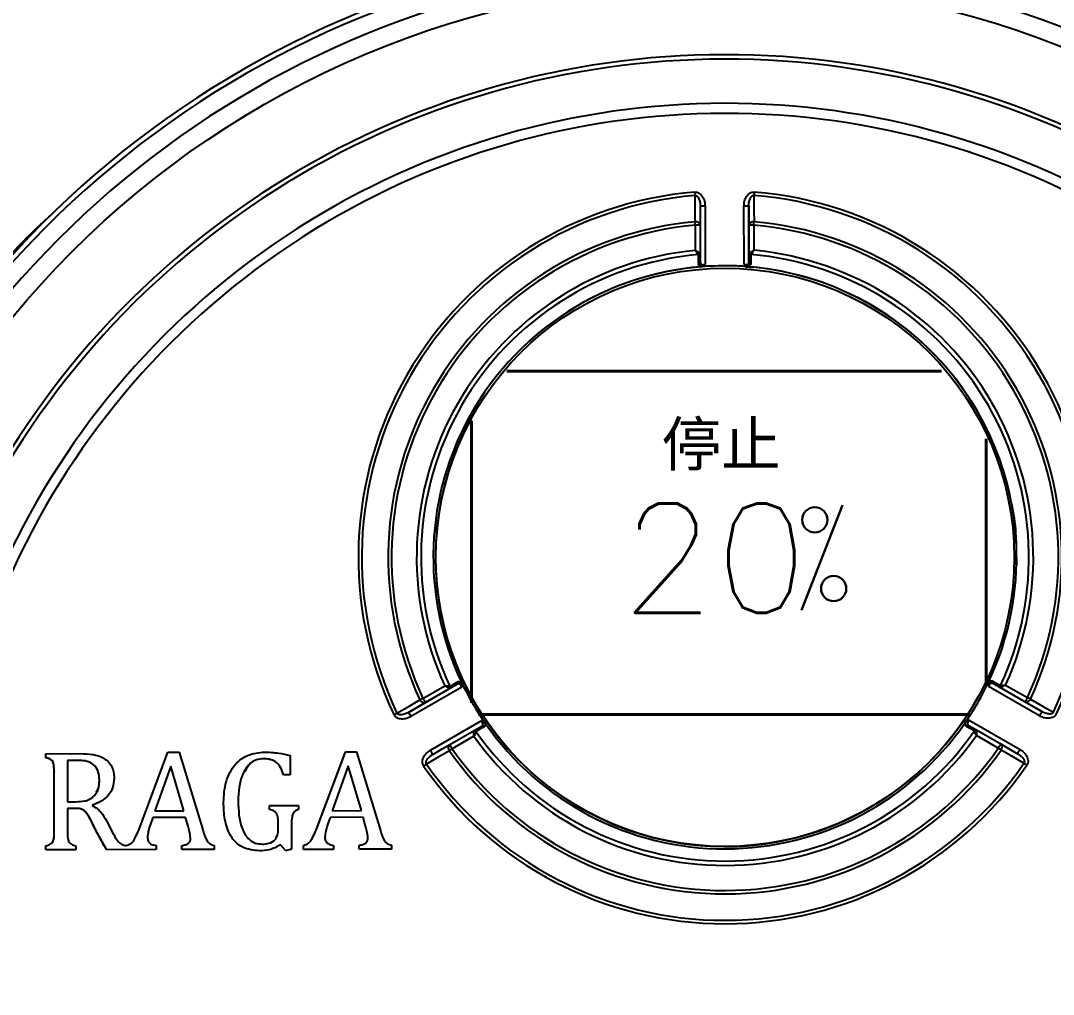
# Model space of a CAD drawing. Header units: millimetres. Extents: x 2320 to 4000, y 933 to 2121.
# Drawn here: x 2753.8 to 2860, y 1873.6 to 1973.8 of the extents above; entities that cross this region are included whole.
import ezdxf

# ---------------------------------------------------------------- set-up
doc = ezdxf.new("R2010")
doc.units = ezdxf.units.MM
for name, color, linetype, lineweight in [('DIM', 4, 'Continuous', 13), ('标注', 3, 'Continuous', 13), ('粗实线', 7, 'Continuous', 40)]:
    doc.layers.add(name, color=color, linetype=linetype, lineweight=lineweight)
doc.styles.add('01', font='txt.shx')

msp = doc.modelspace()

# ---------------------------------------------------------------- linework, layer by layer
at = {"color": 7, "linetype": 'Continuous', "lineweight": 25}
for p, q in [((2824.158, 1954.735), (2824.165, 1948.7)), ((2828.165, 1948.705), (2828.158, 1954.74)), ((2828.658, 1954.743), (2828.666, 1948.908)), ((2823.169, 1950.15), (2823.165, 1952.736)), ((2823.664, 1952.735), (2823.668, 1949.844)), ((2828.668, 1949.85), (2828.664, 1952.742)), ((2829.165, 1952.744), (2829.169, 1950.158)), ((2823.665, 1949.812), (2823.667, 1949.846)), ((2823.668, 1949.844), (2823.666, 1948.902)), ((2828.666, 1948.908), (2828.668, 1949.85)), ((2823.669, 1948.864), (2823.663, 1948.87)), ((2828.333, 1948.47), (2829.101, 1948.382)), ((2798.695, 1930.512), (2799.907, 1933)), ((2800.098, 1932.836), (2800.091, 1932.824)), ((2856.198, 1918.558), (2856.175, 1917.713)), ((2853.741, 1905.604), (2858.798, 1902.693)), ((2793.652, 1902.61), (2798.702, 1905.534)), ((2799.124, 1905.2), (2793.902, 1902.176)), ((2795.143, 1904.057), (2797.381, 1905.353)), ((2797.895, 1905.071), (2795.393, 1903.622)), ((2798.702, 1905.534), (2797.895, 1905.071)), ((2858.548, 1902.258), (2853.317, 1905.269)), ((2857.062, 1903.701), (2854.556, 1905.143)), ((2855.071, 1905.426), (2857.312, 1904.136)), ((2852.299, 1904.284), (2852.306, 1904.296)), ((2795.906, 1898.714), (2801.129, 1901.739)), ((2851.322, 1901.803), (2856.552, 1898.792)), ((2797.898, 1899.295), (2800.4, 1900.744)), ((2800.43, 1900.758), (2800.399, 1900.742)), ((2800.4, 1900.744), (2801.207, 1901.207)), ((2801.237, 1901.228), (2801.236, 1901.22)), ((2851.217, 1901.284), (2851.216, 1901.292)), ((2852.063, 1900.808), (2852.032, 1900.824)), ((2852.062, 1900.81), (2854.567, 1899.368)), ((2800.388, 1900.16), (2798.15, 1898.864)), ((2854.319, 1898.936), (2852.078, 1900.226)), ((2756.351, 1898.36), (2756.35, 1898.359)), ((2756.351, 1897.947), (2756.35, 1898.359)), ((2756.351, 1898.36), (2759.963, 1898.365)), ((2756.352, 1897.949), (2756.351, 1898.36)), ((2765.904, 1890.478), (2768.913, 1898.512)), ((2765.905, 1890.479), (2768.913, 1898.514)), ((2768.913, 1898.514), (2770.058, 1898.515)), ((2768.913, 1898.514), (2768.913, 1898.512)), ((2770.058, 1898.515), (2772.53, 1890.43)), ((2781.483, 1898.189), (2781.485, 1896.197)), ((2784.152, 1890.501), (2787.16, 1898.535)), ((2784.153, 1890.503), (2787.161, 1898.537)), ((2787.161, 1898.537), (2787.16, 1898.535)), ((2787.161, 1898.537), (2788.306, 1898.538)), ((2788.306, 1898.538), (2790.777, 1890.453)), ((2756.352, 1897.949), (2756.351, 1897.947)), ((2758.571, 1897.649), (2758.576, 1893.424)), ((2759.628, 1897.679), (2759.627, 1897.677)), ((2769.198, 1897.095), (2767.573, 1892.475)), ((2770.562, 1892.479), (2769.197, 1897.093)), ((2770.563, 1892.479), (2769.198, 1897.095)), ((2778.72, 1897.84), (2778.719, 1897.839)), ((2787.446, 1897.118), (2785.82, 1892.498)), ((2788.81, 1892.502), (2787.445, 1897.116)), ((2788.811, 1892.502), (2787.446, 1897.118)), ((2757.2, 1896.514), (2757.199, 1896.512)), ((2757.207, 1890.329), (2757.199, 1896.512)), ((2757.208, 1890.331), (2757.2, 1896.514)), ((2775.32, 1896.487), (2775.319, 1896.485)), ((2780.799, 1896.196), (2780.798, 1896.195)), ((2781.484, 1896.196), (2780.798, 1896.195)), ((2781.485, 1896.197), (2780.799, 1896.196)), ((2781.485, 1896.197), (2781.484, 1896.196)), ((2761.866, 1895.641), (2761.865, 1895.639)), ((2763.057, 1894.5), (2763.058, 1894.502)), ((2758.576, 1893.424), (2759.393, 1893.425)), ((2761.169, 1893.061), (2761.169, 1892.997)), ((2779.373, 1893.039), (2782.336, 1893.043)), ((2779.374, 1892.627), (2779.373, 1893.039)), ((2779.373, 1893.039), (2779.373, 1893.037)), ((2779.373, 1892.626), (2779.373, 1893.037)), ((2782.336, 1893.043), (2782.337, 1892.631)), ((2759.367, 1892.738), (2758.576, 1892.737)), ((2759.368, 1892.739), (2758.577, 1892.738)), ((2758.577, 1892.738), (2758.58, 1890.337)), ((2759.368, 1892.739), (2759.367, 1892.738)), ((2767.366, 1891.789), (2767.124, 1891.111)), ((2770.733, 1891.792), (2767.365, 1891.787)), ((2770.734, 1891.793), (2767.366, 1891.789)), ((2767.573, 1892.475), (2770.563, 1892.479)), ((2770.734, 1891.793), (2770.733, 1891.792)), ((2770.987, 1890.892), (2770.733, 1891.792)), ((2770.988, 1890.893), (2770.734, 1891.793)), ((2779.374, 1892.627), (2779.373, 1892.626)), ((2782.337, 1892.631), (2782.336, 1892.63)), ((2785.613, 1891.812), (2785.372, 1891.134)), ((2788.981, 1891.816), (2785.613, 1891.812)), ((2788.98, 1891.815), (2785.613, 1891.811)), ((2785.82, 1892.498), (2788.811, 1892.502)), ((2788.981, 1891.816), (2788.98, 1891.815)), ((2789.234, 1890.915), (2788.98, 1891.815)), ((2789.235, 1890.916), (2788.981, 1891.816)), ((2761.038, 1891.393), (2761.037, 1891.391)), ((2761.649, 1890.194), (2761.037, 1891.391)), ((2761.65, 1890.195), (2761.038, 1891.393)), ((2762.579, 1891.442), (2763.211, 1890.262)), ((2770.988, 1890.893), (2770.987, 1890.892)), ((2780.257, 1890.995), (2780.256, 1890.993)), ((2780.257, 1890.565), (2780.256, 1890.993)), ((2780.258, 1890.566), (2780.257, 1890.995)), ((2781.629, 1891.048), (2781.632, 1888.529)), ((2789.235, 1890.916), (2789.234, 1890.915)), ((2757.208, 1890.331), (2757.207, 1890.329)), ((2761.65, 1890.195), (2761.649, 1890.194)), ((2762.626, 1888.474), (2761.65, 1890.195)), ((2765.548, 1889.699), (2765.904, 1890.478)), ((2765.905, 1890.479), (2765.904, 1890.478)), ((2771.229, 1889.687), (2771.228, 1889.685)), ((2780.258, 1890.566), (2780.257, 1890.565)), ((2783.796, 1889.722), (2784.152, 1890.501)), ((2784.153, 1890.503), (2784.152, 1890.501)), ((2789.477, 1889.71), (2789.476, 1889.708)), ((2756.363, 1888.894), (2756.362, 1888.892)), ((2756.363, 1888.48), (2756.362, 1888.892)), ((2756.364, 1888.482), (2756.363, 1888.894)), ((2759.429, 1888.898), (2759.429, 1888.486)), ((2767.708, 1888.908), (2767.709, 1888.497)), ((2770.341, 1888.911), (2770.34, 1888.91)), ((2770.34, 1888.498), (2770.34, 1888.91)), ((2770.341, 1888.5), (2770.341, 1888.911)), ((2773.674, 1888.916), (2773.675, 1888.504)), ((2781.052, 1888.376), (2780.506, 1888.989)), ((2782.867, 1888.927), (2782.866, 1888.926)), ((2782.866, 1888.514), (2782.866, 1888.926)), ((2782.867, 1888.516), (2782.867, 1888.927)), ((2785.956, 1888.931), (2785.956, 1888.52)), ((2788.588, 1888.935), (2788.587, 1888.933)), ((2788.588, 1888.522), (2788.587, 1888.933)), ((2788.589, 1888.523), (2788.588, 1888.935)), ((2791.922, 1888.939), (2791.922, 1888.527)), ((2759.429, 1888.484), (2756.363, 1888.48)), ((2756.364, 1888.482), (2756.363, 1888.48)), ((2759.429, 1888.486), (2756.364, 1888.482)), ((2759.429, 1888.486), (2759.429, 1888.484)), ((2767.708, 1888.495), (2762.625, 1888.472)), ((2762.626, 1888.474), (2762.625, 1888.472)), ((2767.709, 1888.497), (2762.626, 1888.474)), ((2767.709, 1888.497), (2767.708, 1888.495)), ((2773.674, 1888.503), (2770.34, 1888.498)), ((2770.341, 1888.5), (2770.34, 1888.498)), ((2773.675, 1888.504), (2770.341, 1888.5)), ((2773.675, 1888.504), (2773.674, 1888.503)), ((2781.632, 1888.529), (2781.052, 1888.376)), ((2785.955, 1888.518), (2782.866, 1888.514)), ((2782.867, 1888.516), (2782.866, 1888.514)), ((2785.956, 1888.52), (2782.867, 1888.516)), ((2785.956, 1888.52), (2785.955, 1888.518)), ((2791.921, 1888.526), (2788.588, 1888.522)), ((2788.589, 1888.523), (2788.588, 1888.522)), ((2791.922, 1888.527), (2788.589, 1888.523)), ((2791.922, 1888.527), (2791.921, 1888.526))]:
    msp.add_line(p, q, dxfattribs=at)
at = {"color": 7, "linetype": 'Continuous', "lineweight": 25, "flags": 128}
for points in [[(2823.134, 1953.088), (2823.13, 1954.605), (2823.128, 1955.796)], [(2829.185, 1955.804), (2829.191, 1954.287), (2829.196, 1953.096)], [(2823.658, 1954.736), (2823.662, 1953.616), (2823.664, 1952.735)], [(2828.664, 1952.742), (2828.661, 1953.862), (2828.658, 1954.743)], [(2823.482, 1948.721), (2823.483, 1949.249), (2823.484, 1949.663)], [(2828.853, 1949.67), (2828.851, 1949.143), (2828.85, 1948.728)], [(2797.959, 1905.322), (2798.411, 1905.581), (2798.766, 1905.784)], [(2853.677, 1905.854), (2854.133, 1905.596), (2854.492, 1905.394)], [(2854.556, 1905.143), (2854.1, 1905.401), (2853.741, 1905.604)], [(2792.468, 1902.535), (2793.786, 1903.303), (2794.822, 1903.906)], [(2795.393, 1903.622), (2794.418, 1903.056), (2793.652, 1902.61)], [(2857.312, 1904.136), (2857.263, 1904.051), (2857.217, 1903.97), (2857.173, 1903.895), (2857.136, 1903.829), (2857.104, 1903.775), (2857.081, 1903.735), (2857.067, 1903.71), (2857.062, 1903.701)], [(2858.798, 1902.693), (2857.826, 1903.258), (2857.062, 1903.701)], [(2857.633, 1903.987), (2858.948, 1903.222), (2859.981, 1902.621)], [(2858.798, 1902.693), (2858.793, 1902.685), (2858.779, 1902.66), (2858.756, 1902.619), (2858.724, 1902.565), (2858.686, 1902.499), (2858.643, 1902.424), (2858.596, 1902.343), (2858.548, 1902.258)], [(2801.456, 1901.139), (2801.004, 1900.879), (2800.649, 1900.675)], [(2851.813, 1900.741), (2851.357, 1900.999), (2850.999, 1901.202)], [(2851.247, 1901.271), (2851.703, 1901.013), (2852.062, 1900.81)], [(2796.158, 1898.283), (2797.132, 1898.85), (2797.898, 1899.295)], [(2854.567, 1899.368), (2854.563, 1899.36), (2854.549, 1899.335), (2854.526, 1899.296), (2854.495, 1899.242), (2854.457, 1899.176), (2854.414, 1899.102), (2854.367, 1899.02), (2854.319, 1898.936)], [(2854.567, 1899.368), (2855.54, 1898.803), (2856.304, 1898.36)], [(2797.86, 1898.661), (2796.54, 1897.895), (2795.503, 1897.293)], [(2856.96, 1897.371), (2855.643, 1898.134), (2854.608, 1898.733)], [(2856.304, 1898.36), (2856.308, 1898.368), (2856.322, 1898.392), (2856.345, 1898.432), (2856.376, 1898.486), (2856.414, 1898.551), (2856.457, 1898.626), (2856.504, 1898.707), (2856.552, 1898.792)]]:
    msp.add_lwpolyline(points, dxfattribs=at)
at = {"color": 7, "linetype": 'Continuous', "lineweight": 25}
for centre, radius in [((2825.978, 1883.076), 94.663), ((2826.202, 1918.566), 29.75)]:
    msp.add_circle(centre, radius, dxfattribs=at)
for centre, radius, start, end in [((2825.957, 1883.039), 98.896, 99.98751, 170.15867), ((2825.975, 1883.071), 98.356, 99.97048, 170.17569), ((2825.975, 1883.07), 98.358, 9.97103, 80.17554), ((2825.958, 1883.037), 98.897, 9.98805, 80.15852), ((2825.978, 1883.076), 96.559, 99.97048, 170.17569), ((2825.978, 1883.075), 96.56, 9.97103, 80.17554), ((2826.239, 1883.551), 86.736, 352.83814, 187.30792), ((2826.241, 1883.555), 86.27, 352.83813, 187.30793), ((2826.248, 1883.568), 81.714, 352.48125, 187.66482), ((2826.249, 1883.569), 80.681, 352.48124, 187.66483), ((2826.204, 1918.57), 37.707, 94.72361, 205.42275), ((2826.204, 1918.57), 37.353, 94.72361, 205.42275), ((3011.683, 1971.711), 189.226, 184.71747, 184.82439), ((3083.46, 1935.779), 255.063, 175.41772, 175.49703), ((2826.204, 1918.57), 37.354, 334.7242, 85.4225), ((2826.204, 1918.569), 37.707, 334.72419, 85.42251), ((2823.982, 1994.262), 39.527, 269.53091, 270.25444), ((2828.231, 1994.773), 40.032, 269.89434, 270.6112), ((2826.209, 1918.579), 34.646, 95.09165, 205.05471), ((2826.209, 1918.579), 34.293, 95.09165, 205.05471), ((2823.219, 1952.64), 0.456, 12.041, 100.76089), ((2636.497, 1936.124), 187.406, 5.08544, 5.1934), ((2823.341, 1913.209), 39.527, 89.53091, 90.25444), ((2829.112, 1952.646), 0.457, 79.4491, 167.92022), ((2829.091, 1912.712), 40.032, 89.89434, 90.6112), ((2571.347, 1975.074), 258.783, 355.04975, 355.12792), ((2826.209, 1918.579), 34.293, 335.09222, 85.05448), ((2826.209, 1918.578), 34.646, 335.09221, 85.05449), ((2826.209, 1918.579), 31.717, 95.50035, 204.64601), ((2826.208, 1918.578), 31.264, 95.04994, 205.09641), ((2823.396, 1949.941), 0.229, 285.17071, 349.95254), ((2823.479, 1949.853), 0.189, 271.51248, 357.39618), ((2828.858, 1949.86), 0.19, 182.85594, 268.61862), ((2828.941, 1949.949), 0.229, 190.2422, 254.92736), ((2826.208, 1918.578), 31.264, 335.05052, 85.09619), ((2826.209, 1918.579), 31.717, 335.50092, 84.64578), ((2826.204, 1918.57), 30, 94.80213, 205.34423), ((2826.199, 1918.56), 30, 90.07294, 151.33646), ((2823.477, 1948.91), 0.189, 271.64013, 357.40387), ((2826.204, 1918.569), 30, 85.34382, 94.80225), ((2826.199, 1918.56), 30, 2.81714, 90.07307), ((2826.204, 1918.569), 30, 334.8027, 85.344), ((2828.855, 1948.917), 0.19, 182.84832, 268.49114), ((2826.195, 1918.554), 29.75, 151.33681, 331.33625), ((2798.599, 1905.694), 0.19, 302.76923, 28.40737), ((2826.204, 1918.57), 30, 205.34413, 214.80257), ((2826.204, 1918.569), 30, 325.34392, 334.80244), ((2853.844, 1905.764), 0.19, 151.70659, 237.28482), ((2797.675, 1905.259), 0.228, 310.16449, 15.00499), ((2797.792, 1905.231), 0.19, 302.77663, 28.53512), ((2854.659, 1905.303), 0.19, 151.57906, 237.27735), ((2854.776, 1905.331), 0.229, 165.20394, 229.91985), ((2870.202, 1743.438), 177.291, 115.04734, 115.16173), ((2795.254, 1904.058), 0.457, 199.36099, 287.67511), ((2759.651, 1883.361), 41.085, 29.54886, 30.24745), ((2857.2, 1904.138), 0.458, 252.44888, 340.70958), ((2813.226, 1809.144), 104.724, 64.91032, 65.10374), ((2715.384, 2063.935), 178.863, 295.41544, 295.52883), ((2829.394, 1922.872), 41.085, 209.54886, 210.24745), ((2826.204, 1918.57), 30, 214.80241, 325.34366), ((2800.453, 1900.462), 0.228, 45.08991, 110.0333), ((2800.488, 1900.576), 0.189, 31.59583, 117.48286), ((2826.209, 1918.578), 31.264, 215.05022, 325.09585), ((2801.294, 1901.039), 0.189, 31.72376, 117.49033), ((2851.16, 1901.103), 0.189, 62.64255, 148.47014), ((2851.975, 1900.642), 0.189, 62.65017, 148.59802), ((2852.01, 1900.527), 0.228, 70.12675, 135.04222), ((2798.205, 1898.959), 0.455, 132.2705, 220.85579), ((2763.016, 1878.665), 40.526, 29.8964, 30.602), ((2826.209, 1918.579), 31.717, 215.50062, 324.64544), ((2854.264, 1899.029), 0.455, 319.30276, 48.08341), ((2831.039, 1918.914), 40.526, 209.8964, 210.602), ((2934.582, 1704.645), 237.35, 125.08662, 125.17208), ((2826.209, 1918.579), 34.646, 215.09194, 325.05413), ((2826.209, 1918.579), 34.293, 215.09193, 325.05414), ((2794.07, 1812.68), 105.214, 54.87367, 55.06623), ((2661.768, 2089.675), 234.299, 304.71851, 304.80509), ((2826.204, 1918.57), 37.707, 214.72389, 325.42217), ((2826.204, 1918.57), 37.354, 214.72388, 325.42219), ((2916.901, 1983.749), 105.139, 235.24158, 235.43428)]:
    msp.add_arc(centre, radius, start, end, dxfattribs=at)
for points, knots in [([(2823.098, 1956.148), (2823.181, 1956.146), (2823.347, 1956.143), (2823.649, 1955.998), (2823.93, 1955.687), (2824.122, 1955.226), (2824.146, 1954.899), (2824.158, 1954.735)], [0, 0, 0, 0, 0.1253862, 0.2510607, 0.5003133, 0.7501156, 1, 1, 1, 1]), ([(2823.128, 1955.796), (2823.149, 1955.797), (2823.191, 1955.799), (2823.276, 1955.774), (2823.372, 1955.703), (2823.463, 1955.583), (2823.565, 1955.384), (2823.602, 1955.216), (2823.627, 1955.102)], [0, 0, 0, 0, 0.06582284, 0.13138416, 0.27321533, 0.43641452, 0.61616781, 1, 1, 1, 1]), ([(2828.158, 1954.74), (2828.169, 1954.904), (2828.192, 1955.232), (2828.383, 1955.693), (2828.663, 1956.005), (2828.965, 1956.15), (2829.13, 1956.154), (2829.213, 1956.156)], [0, 0, 0, 0, 0.2502314, 0.5000296, 0.7491734, 0.874662, 1, 1, 1, 1]), ([(2828.658, 1954.743), (2828.664, 1954.865), (2828.674, 1955.103), (2828.751, 1955.39), (2828.85, 1955.591), (2828.942, 1955.711), (2829.037, 1955.781), (2829.122, 1955.807), (2829.164, 1955.805), (2829.185, 1955.804)], [0, 0, 0, 0, 0.28654563, 0.56106869, 0.68919014, 0.8054766, 0.90650496, 0.95317639, 1, 1, 1, 1]), ([(2823.627, 1955.102), (2823.628, 1955.101), (2823.661, 1954.983), (2823.66, 1954.86), (2823.658, 1954.736)], [0, 0, 0, 0, 0.0029162, 1, 1, 1, 1]), ([(2728.208, 1899.92), (2728.892, 1903.22), (2730.259, 1909.82), (2733.575, 1919.392), (2737.782, 1928.589), (2742.906, 1937.324), (2748.953, 1945.419), (2753.675, 1950.938), (2756.561, 1953.504), (2756.93, 1953.832)], [0, 0, 0, 0, 0.16268914, 0.32537829, 0.48806743, 0.65075657, 0.81344572, 0.97613486, 1, 1, 1, 1]), ([(2823.456, 1949.721), (2823.442, 1949.743), (2823.41, 1949.79), (2823.343, 1949.891), (2823.261, 1950.013), (2823.203, 1950.099), (2823.169, 1950.15)], [0, 0, 0, 0, 0.2332838, 0.4987609, 0.703468, 1, 1, 1, 1]), ([(2823.169, 1950.15), (2823.222, 1950.121), (2823.314, 1950.072), (2823.442, 1950), (2823.549, 1949.942), (2823.598, 1949.914), (2823.622, 1949.901)], [0, 0, 0, 0, 0.2946467, 0.5012456, 0.7664226, 1, 1, 1, 1]), ([(2823.484, 1949.663), (2823.483, 1949.675), (2823.48, 1949.695), (2823.464, 1949.713), (2823.456, 1949.721)], [0, 0, 0, 0, 0.5593038, 1, 1, 1, 1]), ([(2823.622, 1949.901), (2823.634, 1949.893), (2823.662, 1949.875), (2823.666, 1949.855), (2823.668, 1949.844)], [0, 0, 0, 0, 0.4553313, 1, 1, 1, 1]), ([(2828.668, 1949.85), (2828.671, 1949.861), (2828.675, 1949.882), (2828.703, 1949.9), (2828.715, 1949.908)], [0, 0, 0, 0, 0.5446687, 1, 1, 1, 1]), ([(2828.715, 1949.908), (2828.739, 1949.921), (2828.788, 1949.949), (2828.895, 1950.007), (2829.024, 1950.079), (2829.115, 1950.129), (2829.169, 1950.158)], [0, 0, 0, 0, 0.2335598, 0.4987543, 0.7053199, 1, 1, 1, 1]), ([(2828.881, 1949.728), (2828.872, 1949.717), (2828.856, 1949.699), (2828.854, 1949.679), (2828.853, 1949.67)], [0, 0, 0, 0, 0.5591883, 1, 1, 1, 1]), ([(2829.169, 1950.158), (2829.134, 1950.107), (2829.077, 1950.02), (2828.994, 1949.898), (2828.927, 1949.797), (2828.896, 1949.75), (2828.881, 1949.728)], [0, 0, 0, 0, 0.2964987, 0.501239, 0.7666988, 1, 1, 1, 1]), ([(2823.762, 1948.481), (2823.719, 1948.494), (2823.634, 1948.522), (2823.548, 1948.581), (2823.492, 1948.647), (2823.486, 1948.696), (2823.482, 1948.721)], [0, 0, 0, 0, 0.2466328, 0.5004014, 0.7469414, 1, 1, 1, 1]), ([(2823.666, 1948.902), (2823.674, 1948.856), (2823.687, 1948.786), (2823.766, 1948.71), (2823.824, 1948.681), (2823.851, 1948.668)], [0, 0, 0, 0, 0.4990701, 0.7628027, 1, 1, 1, 1]), ([(2823.692, 1948.464), (2823.733, 1948.471), (2823.821, 1948.486), (2823.983, 1948.567), (2824.093, 1948.648), (2824.165, 1948.7)], [0, 0, 0, 0, 0.2307502, 0.499775, 1, 1, 1, 1]), ([(2823.692, 1948.464), (2823.707, 1948.466), (2823.727, 1948.468), (2823.75, 1948.475), (2823.758, 1948.479), (2823.762, 1948.481)], [0, 0, 0, 0, 0.5590981, 0.7786873, 1, 1, 1, 1]), ([(2823.851, 1948.668), (2823.851, 1948.662), (2823.849, 1948.643), (2823.842, 1948.604), (2823.825, 1948.555), (2823.797, 1948.508), (2823.773, 1948.49), (2823.762, 1948.481)], [0, 0, 0, 0, 0.079312, 0.22974634, 0.50531734, 0.74880937, 1, 1, 1, 1]), ([(2828.165, 1948.705), (2828.201, 1948.679), (2828.273, 1948.626), (2828.389, 1948.552), (2828.51, 1948.492), (2828.598, 1948.477), (2828.639, 1948.47)], [0, 0, 0, 0, 0.2502989, 0.5003561, 0.7702956, 1, 1, 1, 1]), ([(2828.48, 1948.674), (2828.507, 1948.687), (2828.565, 1948.716), (2828.644, 1948.793), (2828.657, 1948.862), (2828.666, 1948.908)], [0, 0, 0, 0, 0.2371779, 0.5009298, 1, 1, 1, 1]), ([(2828.48, 1948.674), (2828.483, 1948.651), (2828.488, 1948.611), (2828.508, 1948.558), (2828.535, 1948.514), (2828.558, 1948.496), (2828.57, 1948.487)], [0, 0, 0, 0, 0.2846567, 0.5003173, 0.7484157, 1, 1, 1, 1]), ([(2828.85, 1948.728), (2828.847, 1948.703), (2828.84, 1948.654), (2828.783, 1948.587), (2828.698, 1948.528), (2828.612, 1948.501), (2828.57, 1948.487)], [0, 0, 0, 0, 0.25300459, 0.49959593, 0.75331724, 1, 1, 1, 1]), ([(2828.57, 1948.487), (2828.574, 1948.485), (2828.581, 1948.481), (2828.604, 1948.474), (2828.625, 1948.472), (2828.639, 1948.47)], [0, 0, 0, 0, 0.2172611, 0.4477367, 1, 1, 1, 1]), ([(2855.668, 1924.081), (2855.695, 1923.965), (2855.955, 1922.849), (2856.1, 1921.487), (2856.139, 1920.247), (2856.145, 1920.032)], [0, 0, 0, 0, 0.0878179, 0.8420885, 1, 1, 1, 1]), ([(2798.995, 1905.489), (2798.97, 1905.506), (2798.916, 1905.542), (2798.811, 1905.572), (2798.745, 1905.549), (2798.702, 1905.534)], [0, 0, 0, 0, 0.2371779, 0.5009298, 1, 1, 1, 1]), ([(2798.766, 1905.784), (2798.789, 1905.793), (2798.834, 1905.812), (2798.919, 1905.795), (2799.012, 1905.75), (2799.079, 1905.69), (2799.112, 1905.66)], [0, 0, 0, 0, 0.2530046, 0.4995959, 0.7533172, 1, 1, 1, 1]), ([(2799.112, 1905.66), (2799.11, 1905.645), (2799.106, 1905.616), (2799.08, 1905.568), (2799.046, 1905.528), (2799.015, 1905.503), (2799, 1905.492), (2798.995, 1905.489)], [0, 0, 0, 0, 0.2513234, 0.4940353, 0.7756165, 0.9195533, 1, 1, 1, 1]), ([(2799.112, 1905.66), (2799.112, 1905.664), (2799.111, 1905.673), (2799.105, 1905.696), (2799.097, 1905.715), (2799.091, 1905.728)], [0, 0, 0, 0, 0.2172611, 0.4477367, 1, 1, 1, 1]), ([(2799.124, 1905.2), (2799.129, 1905.245), (2799.139, 1905.333), (2799.145, 1905.47), (2799.137, 1905.605), (2799.106, 1905.689), (2799.091, 1905.728)], [0, 0, 0, 0, 0.2502989, 0.5003561, 0.7702956, 1, 1, 1, 1]), ([(2853.349, 1905.797), (2853.335, 1905.758), (2853.304, 1905.674), (2853.293, 1905.494), (2853.308, 1905.358), (2853.317, 1905.269)], [0, 0, 0, 0, 0.2307502, 0.499775, 1, 1, 1, 1]), ([(2853.329, 1905.729), (2853.362, 1905.759), (2853.429, 1905.819), (2853.522, 1905.865), (2853.608, 1905.881), (2853.654, 1905.863), (2853.677, 1905.854)], [0, 0, 0, 0, 0.2466328, 0.5004014, 0.7469414, 1, 1, 1, 1]), ([(2853.349, 1905.797), (2853.343, 1905.784), (2853.335, 1905.765), (2853.33, 1905.742), (2853.329, 1905.733), (2853.329, 1905.729)], [0, 0, 0, 0, 0.5590981, 0.7786873, 1, 1, 1, 1]), ([(2853.446, 1905.558), (2853.441, 1905.562), (2853.426, 1905.572), (2853.395, 1905.598), (2853.362, 1905.637), (2853.335, 1905.685), (2853.331, 1905.714), (2853.329, 1905.729)], [0, 0, 0, 0, 0.079312, 0.22974634, 0.50531734, 0.74880937, 1, 1, 1, 1]), ([(2853.741, 1905.604), (2853.698, 1905.619), (2853.631, 1905.642), (2853.526, 1905.611), (2853.472, 1905.575), (2853.446, 1905.558)], [0, 0, 0, 0, 0.4990701, 0.7628027, 1, 1, 1, 1]), ([(2797.822, 1905.084), (2797.8, 1905.098), (2797.751, 1905.127), (2797.648, 1905.191), (2797.522, 1905.266), (2797.433, 1905.321), (2797.381, 1905.353)], [0, 0, 0, 0, 0.2335598, 0.4987543, 0.7053199, 1, 1, 1, 1]), ([(2797.381, 1905.353), (2797.442, 1905.349), (2797.546, 1905.342), (2797.692, 1905.331), (2797.813, 1905.324), (2797.869, 1905.32), (2797.896, 1905.318)], [0, 0, 0, 0, 0.29649866, 0.50123901, 0.76669877, 1, 1, 1, 1]), ([(2797.895, 1905.071), (2797.884, 1905.068), (2797.865, 1905.062), (2797.836, 1905.077), (2797.822, 1905.084)], [0, 0, 0, 0, 0.5446687, 1, 1, 1, 1]), ([(2797.896, 1905.318), (2797.909, 1905.315), (2797.932, 1905.31), (2797.951, 1905.318), (2797.959, 1905.322)], [0, 0, 0, 0, 0.55918828, 1, 1, 1, 1]), ([(2854.492, 1905.394), (2854.502, 1905.389), (2854.521, 1905.382), (2854.545, 1905.387), (2854.555, 1905.39)], [0, 0, 0, 0, 0.5593038, 1, 1, 1, 1]), ([(2854.555, 1905.39), (2854.582, 1905.392), (2854.638, 1905.396), (2854.759, 1905.404), (2854.906, 1905.415), (2855.009, 1905.422), (2855.071, 1905.426)], [0, 0, 0, 0, 0.23328382, 0.49876095, 0.70346803, 1, 1, 1, 1]), ([(2854.629, 1905.156), (2854.616, 1905.149), (2854.587, 1905.134), (2854.567, 1905.14), (2854.556, 1905.143)], [0, 0, 0, 0, 0.4553313, 1, 1, 1, 1]), ([(2855.071, 1905.426), (2855.019, 1905.394), (2854.93, 1905.339), (2854.804, 1905.264), (2854.701, 1905.2), (2854.652, 1905.17), (2854.629, 1905.156)], [0, 0, 0, 0, 0.2946467, 0.5012456, 0.7664226, 1, 1, 1, 1]), ([(2793.902, 1902.176), (2793.754, 1902.104), (2793.459, 1901.96), (2792.965, 1901.895), (2792.554, 1901.981), (2792.277, 1902.17), (2792.191, 1902.312), (2792.148, 1902.382)], [0, 0, 0, 0, 0.2502314, 0.5000296, 0.7491734, 0.874662, 1, 1, 1, 1]), ([(2793.652, 1902.61), (2793.544, 1902.554), (2793.332, 1902.443), (2793.044, 1902.366), (2792.821, 1902.351), (2792.671, 1902.37), (2792.562, 1902.418), (2792.497, 1902.478), (2792.478, 1902.516), (2792.468, 1902.535)], [0, 0, 0, 0, 0.2865456, 0.5610687, 0.6891901, 0.8054766, 0.906505, 0.9531764, 1, 1, 1, 1]), ([(2860.301, 1902.469), (2860.258, 1902.398), (2860.172, 1902.257), (2859.896, 1902.067), (2859.485, 1901.979), (2858.99, 1902.043), (2858.695, 1902.187), (2858.548, 1902.258)], [0, 0, 0, 0, 0.1253862, 0.2510607, 0.5003133, 0.7501156, 1, 1, 1, 1]), ([(2859.981, 1902.621), (2859.972, 1902.602), (2859.952, 1902.564), (2859.888, 1902.504), (2859.779, 1902.456), (2859.629, 1902.437), (2859.406, 1902.45), (2859.119, 1902.527), (2858.906, 1902.637), (2858.798, 1902.693)], [0, 0, 0, 0, 0.0469095, 0.0936327, 0.1947106, 0.3110168, 0.4391204, 0.7135016, 1, 1, 1, 1]), ([(2801.57, 1901.447), (2801.544, 1901.479), (2801.486, 1901.548), (2801.336, 1901.647), (2801.21, 1901.703), (2801.129, 1901.739)], [0, 0, 0, 0, 0.2307502, 0.499775, 1, 1, 1, 1]), ([(2801.207, 1901.207), (2801.242, 1901.237), (2801.295, 1901.282), (2801.321, 1901.388), (2801.317, 1901.453), (2801.315, 1901.483)], [0, 0, 0, 0, 0.4990701, 0.7628027, 1, 1, 1, 1]), ([(2801.521, 1901.499), (2801.507, 1901.504), (2801.48, 1901.516), (2801.429, 1901.517), (2801.373, 1901.508), (2801.336, 1901.492), (2801.315, 1901.483)], [0, 0, 0, 0, 0.2515598, 0.4996828, 0.715314, 1, 1, 1, 1]), ([(2801.521, 1901.499), (2801.531, 1901.456), (2801.55, 1901.368), (2801.542, 1901.265), (2801.514, 1901.183), (2801.475, 1901.154), (2801.456, 1901.139)], [0, 0, 0, 0, 0.2466328, 0.5004014, 0.7469414, 1, 1, 1, 1]), ([(2801.57, 1901.447), (2801.562, 1901.459), (2801.55, 1901.475), (2801.532, 1901.492), (2801.525, 1901.496), (2801.521, 1901.499)], [0, 0, 0, 0, 0.5590981, 0.7786873, 1, 1, 1, 1]), ([(2851.322, 1901.803), (2851.281, 1901.785), (2851.199, 1901.748), (2851.077, 1901.685), (2850.965, 1901.61), (2850.908, 1901.542), (2850.881, 1901.51)], [0, 0, 0, 0, 0.2502989, 0.5003561, 0.7702956, 1, 1, 1, 1]), ([(2850.93, 1901.562), (2850.927, 1901.559), (2850.919, 1901.555), (2850.902, 1901.538), (2850.89, 1901.522), (2850.881, 1901.51)], [0, 0, 0, 0, 0.2172611, 0.4477367, 1, 1, 1, 1]), ([(2850.999, 1901.202), (2850.979, 1901.217), (2850.94, 1901.246), (2850.91, 1901.328), (2850.902, 1901.431), (2850.921, 1901.519), (2850.93, 1901.562)], [0, 0, 0, 0, 0.2530046, 0.4995959, 0.7533172, 1, 1, 1, 1]), ([(2851.137, 1901.547), (2851.116, 1901.556), (2851.079, 1901.571), (2851.023, 1901.58), (2850.972, 1901.579), (2850.944, 1901.567), (2850.93, 1901.562)], [0, 0, 0, 0, 0.2846567, 0.5003173, 0.7484157, 1, 1, 1, 1]), ([(2851.137, 1901.547), (2851.135, 1901.516), (2851.131, 1901.452), (2851.158, 1901.346), (2851.212, 1901.301), (2851.247, 1901.271)], [0, 0, 0, 0, 0.2371779, 0.5009298, 1, 1, 1, 1]), ([(2800.375, 1900.676), (2800.376, 1900.691), (2800.377, 1900.723), (2800.392, 1900.737), (2800.4, 1900.744)], [0, 0, 0, 0, 0.4553313, 1, 1, 1, 1]), ([(2800.388, 1900.16), (2800.386, 1900.221), (2800.383, 1900.325), (2800.38, 1900.472), (2800.377, 1900.593), (2800.376, 1900.649), (2800.375, 1900.676)], [0, 0, 0, 0, 0.2946467, 0.5012456, 0.7664226, 1, 1, 1, 1]), ([(2800.614, 1900.623), (2800.603, 1900.6), (2800.578, 1900.549), (2800.524, 1900.441), (2800.46, 1900.309), (2800.415, 1900.215), (2800.388, 1900.16)], [0, 0, 0, 0, 0.23328382, 0.49876095, 0.70346803, 1, 1, 1, 1]), ([(2800.649, 1900.675), (2800.64, 1900.669), (2800.624, 1900.656), (2800.617, 1900.633), (2800.614, 1900.623)], [0, 0, 0, 0, 0.5593038, 1, 1, 1, 1]), ([(2851.849, 1900.688), (2851.845, 1900.701), (2851.837, 1900.724), (2851.82, 1900.736), (2851.813, 1900.741)], [0, 0, 0, 0, 0.5591883, 1, 1, 1, 1]), ([(2852.078, 1900.226), (2852.05, 1900.281), (2852.004, 1900.374), (2851.94, 1900.506), (2851.886, 1900.614), (2851.861, 1900.665), (2851.849, 1900.688)], [0, 0, 0, 0, 0.2964987, 0.501239, 0.7666988, 1, 1, 1, 1]), ([(2852.062, 1900.81), (2852.07, 1900.803), (2852.085, 1900.789), (2852.087, 1900.757), (2852.088, 1900.742)], [0, 0, 0, 0, 0.5446687, 1, 1, 1, 1]), ([(2852.088, 1900.742), (2852.088, 1900.715), (2852.087, 1900.659), (2852.084, 1900.538), (2852.082, 1900.391), (2852.079, 1900.287), (2852.078, 1900.226)], [0, 0, 0, 0, 0.2335598, 0.4987543, 0.7053199, 1, 1, 1, 1]), ([(2759.963, 1898.365), (2760.368, 1898.354), (2761.172, 1898.332), (2762.161, 1898.031), (2762.812, 1897.544), (2763.154, 1897.051), (2763.339, 1896.467), (2763.362, 1896.061), (2763.375, 1895.84)], [0, 0, 0, 0, 0.2506607, 0.49794369, 0.62505009, 0.74850346, 0.86304556, 1, 1, 1, 1]), ([(2774.629, 1893.376), (2774.672, 1894.074), (2774.759, 1895.468), (2775.656, 1897.26), (2777.155, 1898.37), (2778.256, 1898.474), (2778.807, 1898.526)], [0, 0, 0, 0, 0.2808621, 0.5603944, 0.779988, 1, 1, 1, 1]), ([(2778.807, 1898.526), (2779.312, 1898.509), (2780.215, 1898.479), (2781.095, 1898.278), (2781.483, 1898.189)], [0, 0, 0, 0, 0.5599154, 1, 1, 1, 1]), ([(2795.212, 1897.091), (2795.172, 1897.163), (2795.093, 1897.309), (2795.067, 1897.643), (2795.196, 1898.042), (2795.499, 1898.439), (2795.77, 1898.622), (2795.906, 1898.714)], [0, 0, 0, 0, 0.1253862, 0.2510607, 0.5003133, 0.7501156, 1, 1, 1, 1]), ([(2795.856, 1898.073), (2795.856, 1898.074), (2795.942, 1898.162), (2796.05, 1898.223), (2796.158, 1898.283)], [0, 0, 0, 0, 0.0031279, 1, 1, 1, 1]), ([(2856.304, 1898.36), (2856.411, 1898.3), (2856.52, 1898.239), (2856.606, 1898.151), (2856.606, 1898.15)], [0, 0, 0, 0, 0.993971, 1, 1, 1, 1]), ([(2856.552, 1898.792), (2856.688, 1898.7), (2856.961, 1898.517), (2857.264, 1898.121), (2857.395, 1897.722), (2857.369, 1897.388), (2857.29, 1897.242), (2857.25, 1897.17)], [0, 0, 0, 0, 0.2502314, 0.5000296, 0.7491734, 0.874662, 1, 1, 1, 1]), ([(2856.606, 1898.15), (2856.693, 1898.071), (2856.82, 1897.955), (2856.942, 1897.768), (2857, 1897.629), (2857.013, 1897.511), (2856.994, 1897.424), (2856.971, 1897.389), (2856.96, 1897.371)], [0, 0, 0, 0, 0.3832777, 0.5632953, 0.7266841, 0.8686344, 0.9342103, 1, 1, 1, 1]), ([(2757.199, 1896.512), (2757.197, 1896.686), (2757.191, 1897.034), (2757.137, 1897.553), (2756.752, 1897.846), (2756.485, 1897.913), (2756.351, 1897.947)], [0, 0, 0, 0, 0.2815521, 0.5612636, 0.7788601, 1, 1, 1, 1]), ([(2757.2, 1896.514), (2757.198, 1896.67), (2757.194, 1896.983), (2757.159, 1897.381), (2757.003, 1897.664), (2756.738, 1897.849), (2756.507, 1897.909), (2756.352, 1897.949)], [0, 0, 0, 0, 0.2497875, 0.4986891, 0.623422, 0.7479725, 1, 1, 1, 1]), ([(2759.627, 1897.677), (2759.429, 1897.677), (2759.077, 1897.676), (2758.725, 1897.656), (2758.57, 1897.648)], [0, 0, 0, 0, 0.5600157, 1, 1, 1, 1]), ([(2759.628, 1897.679), (2759.451, 1897.678), (2759.099, 1897.677), (2758.747, 1897.659), (2758.571, 1897.649)], [0, 0, 0, 0, 0.5000661, 1, 1, 1, 1]), ([(2761.865, 1895.639), (2761.845, 1895.967), (2761.805, 1896.62), (2761.196, 1897.373), (2760.392, 1897.652), (2759.882, 1897.669), (2759.627, 1897.677)], [0, 0, 0, 0, 0.280549, 0.55818377, 0.77860528, 1, 1, 1, 1]), ([(2761.866, 1895.641), (2761.848, 1895.931), (2761.82, 1896.372), (2761.572, 1896.904), (2761.283, 1897.23), (2760.915, 1897.463), (2760.362, 1897.654), (2759.919, 1897.669), (2759.628, 1897.679)], [0, 0, 0, 0, 0.2489128, 0.3771277, 0.4994141, 0.6203197, 0.749749, 1, 1, 1, 1]), ([(2778.72, 1897.84), (2778.484, 1897.819), (2778.013, 1897.776), (2777.185, 1897.285), (2776.533, 1896.262), (2776.184, 1894.889), (2776.153, 1893.949), (2776.138, 1893.479)], [0, 0, 0, 0, 0.1250099, 0.2499863, 0.4986889, 0.7491401, 1, 1, 1, 1]), ([(2778.719, 1897.839), (2778.485, 1897.817), (2778.016, 1897.772), (2777.276, 1897.357), (2776.989, 1896.843), (2776.818, 1896.537)], [0, 0, 0, 0, 0.2883065, 0.5765354, 1, 1, 1, 1]), ([(2780.798, 1896.195), (2780.709, 1896.451), (2780.53, 1896.961), (2780.029, 1897.568), (2779.358, 1897.816), (2778.932, 1897.831), (2778.719, 1897.839)], [0, 0, 0, 0, 0.2807684, 0.5596325, 0.7793612, 1, 1, 1, 1]), ([(2780.799, 1896.196), (2780.71, 1896.453), (2780.531, 1896.963), (2780.03, 1897.569), (2779.359, 1897.817), (2778.933, 1897.833), (2778.72, 1897.84)], [0, 0, 0, 0, 0.2807684, 0.5596325, 0.7793612, 1, 1, 1, 1]), ([(2795.503, 1897.293), (2795.492, 1897.31), (2795.469, 1897.346), (2795.449, 1897.432), (2795.462, 1897.551), (2795.52, 1897.69), (2795.642, 1897.878), (2795.77, 1897.994), (2795.856, 1898.073)], [0, 0, 0, 0, 0.0658285, 0.1313954, 0.2732387, 0.4364519, 0.6162206, 1, 1, 1, 1]), ([(2759.393, 1893.425), (2759.715, 1893.43), (2760.199, 1893.436), (2760.814, 1893.631), (2761.216, 1893.891), (2761.535, 1894.251), (2761.818, 1894.833), (2761.847, 1895.32), (2761.866, 1895.641)], [0, 0, 0, 0, 0.2508102, 0.3774947, 0.5007393, 0.621995, 0.7507204, 1, 1, 1, 1]), ([(2763.375, 1895.84), (2763.345, 1895.509), (2763.288, 1894.873), (2762.813, 1894.05), (2762.077, 1893.444), (2761.49, 1893.196), (2761.169, 1893.061)], [0, 0, 0, 0, 0.25974729, 0.49885509, 0.72623824, 1, 1, 1, 1]), ([(2761.549, 1894.406), (2761.629, 1894.536), (2761.858, 1894.908), (2761.863, 1895.351), (2761.865, 1895.639)], [0, 0, 0, 0, 0.349511, 1, 1, 1, 1]), ([(2761.169, 1892.997), (2761.33, 1892.911), (2761.644, 1892.744), (2762.154, 1892.231), (2762.408, 1891.76), (2762.579, 1891.442)], [0, 0, 0, 0, 0.254228, 0.4964433, 1, 1, 1, 1]), ([(2778.333, 1888.373), (2777.736, 1888.429), (2776.839, 1888.513), (2775.863, 1889.219), (2775.146, 1890.166), (2774.695, 1891.609), (2774.651, 1892.786), (2774.629, 1893.376)], [0, 0, 0, 0, 0.2489102, 0.3740533, 0.4992899, 0.7492242, 1, 1, 1, 1]), ([(2776.138, 1893.479), (2776.152, 1893.008), (2776.181, 1892.067), (2776.463, 1890.685), (2777.054, 1889.617), (2777.882, 1889.116), (2778.354, 1889.078), (2778.59, 1889.059)], [0, 0, 0, 0, 0.2509733, 0.5016441, 0.7501459, 0.874991, 1, 1, 1, 1]), ([(2761.037, 1891.391), (2760.851, 1891.799), (2760.594, 1892.366), (2759.882, 1892.745), (2759.539, 1892.74), (2759.367, 1892.738)], [0, 0, 0, 0, 0.5606335, 0.7792254, 1, 1, 1, 1]), ([(2761.038, 1891.393), (2760.862, 1891.742), (2760.641, 1892.18), (2760.216, 1892.582), (2759.855, 1892.74), (2759.564, 1892.739), (2759.368, 1892.739)], [0, 0, 0, 0, 0.5004629, 0.6280323, 0.7495371, 1, 1, 1, 1]), ([(2780.256, 1890.993), (2780.253, 1891.186), (2780.246, 1891.57), (2780.184, 1892.125), (2779.817, 1892.506), (2779.522, 1892.586), (2779.373, 1892.626)], [0, 0, 0, 0, 0.2814958, 0.5616084, 0.7793283, 1, 1, 1, 1]), ([(2780.257, 1890.995), (2780.254, 1891.188), (2780.246, 1891.572), (2780.185, 1892.126), (2779.818, 1892.508), (2779.522, 1892.587), (2779.374, 1892.627)], [0, 0, 0, 0, 0.2814958, 0.5616084, 0.7793283, 1, 1, 1, 1]), ([(2782.337, 1892.631), (2782.225, 1892.59), (2782.002, 1892.508), (2781.753, 1892.232), (2781.624, 1891.725), (2781.627, 1891.328), (2781.629, 1891.048)], [0, 0, 0, 0, 0.1867494, 0.3723338, 0.5591229, 1, 1, 1, 1]), ([(2767.124, 1891.111), (2767.035, 1890.864), (2766.875, 1890.424), (2766.83, 1889.958), (2766.811, 1889.754)], [0, 0, 0, 0, 0.5603886, 1, 1, 1, 1]), ([(2771.229, 1889.687), (2771.206, 1889.916), (2771.163, 1890.326), (2771.041, 1890.72), (2770.988, 1890.893)], [0, 0, 0, 0, 0.559614, 1, 1, 1, 1]), ([(2785.372, 1891.134), (2785.282, 1890.888), (2785.122, 1890.447), (2785.078, 1889.982), (2785.059, 1889.777)], [0, 0, 0, 0, 0.5603886, 1, 1, 1, 1]), ([(2789.477, 1889.71), (2789.453, 1889.939), (2789.411, 1890.35), (2789.289, 1890.743), (2789.235, 1890.916)], [0, 0, 0, 0, 0.55961402, 1, 1, 1, 1]), ([(2756.363, 1888.894), (2756.517, 1888.934), (2756.748, 1888.993), (2757.016, 1889.176), (2757.245, 1889.603), (2757.224, 1890.007), (2757.208, 1890.331)], [0, 0, 0, 0, 0.25077927, 0.37643473, 0.50023154, 1, 1, 1, 1]), ([(2757.061, 1889.311), (2757.094, 1889.373), (2757.259, 1889.681), (2757.23, 1890.041), (2757.207, 1890.329)], [0, 0, 0, 0, 0.1997779, 1, 1, 1, 1]), ([(2758.58, 1890.337), (2758.572, 1890.014), (2758.564, 1889.648), (2758.718, 1889.281), (2758.812, 1889.153), (2759.045, 1888.996), (2759.275, 1888.937), (2759.429, 1888.898)], [0, 0, 0, 0, 0.50044501, 0.56652681, 0.62576581, 0.75032225, 1, 1, 1, 1]), ([(2762.625, 1888.472), (2762.501, 1888.659), (2762.296, 1888.967), (2762.05, 1889.42), (2761.848, 1889.806), (2761.715, 1890.064), (2761.649, 1890.194)], [0, 0, 0, 0, 0.3399482, 0.5599932, 0.7799913, 1, 1, 1, 1]), ([(2763.211, 1890.262), (2763.372, 1889.96), (2763.614, 1889.508), (2764.118, 1889.011), (2764.458, 1888.939), (2764.629, 1888.902)], [0, 0, 0, 0, 0.5008588, 0.7500558, 1, 1, 1, 1]), ([(2764.629, 1888.902), (2764.817, 1888.973), (2765.194, 1889.114), (2765.598, 1889.726), (2765.789, 1890.193), (2765.905, 1890.479)], [0, 0, 0, 0, 0.2779893, 0.5583685, 1, 1, 1, 1]), ([(2766.811, 1889.754), (2766.819, 1889.622), (2766.834, 1889.361), (2767.17, 1888.996), (2767.504, 1888.942), (2767.708, 1888.908)], [0, 0, 0, 0, 0.28088141, 0.55885689, 1, 1, 1, 1]), ([(2770.341, 1888.911), (2770.461, 1888.937), (2770.7, 1888.987), (2771.031, 1889.114), (2771.217, 1889.394), (2771.225, 1889.589), (2771.229, 1889.687)], [0, 0, 0, 0, 0.2811955, 0.5607077, 0.7796524, 1, 1, 1, 1]), ([(2772.53, 1890.43), (2772.631, 1890.063), (2772.772, 1889.553), (2773.242, 1889.038), (2773.53, 1888.956), (2773.674, 1888.916)], [0, 0, 0, 0, 0.5606419, 0.7798878, 1, 1, 1, 1]), ([(2778.59, 1889.059), (2778.831, 1889.07), (2779.311, 1889.091), (2779.939, 1889.422), (2780.228, 1889.998), (2780.248, 1890.376), (2780.258, 1890.566)], [0, 0, 0, 0, 0.2811486, 0.5595012, 0.7791204, 1, 1, 1, 1]), ([(2780.048, 1889.738), (2780.1, 1889.824), (2780.253, 1890.073), (2780.255, 1890.37), (2780.257, 1890.565)], [0, 0, 0, 0, 0.34506169, 1, 1, 1, 1]), ([(2782.867, 1888.927), (2783.056, 1888.995), (2783.437, 1889.132), (2783.845, 1889.746), (2784.036, 1890.215), (2784.153, 1890.503)], [0, 0, 0, 0, 0.277759, 0.5582123, 1, 1, 1, 1]), ([(2785.059, 1889.777), (2785.066, 1889.645), (2785.082, 1889.384), (2785.418, 1889.019), (2785.751, 1888.965), (2785.956, 1888.931)], [0, 0, 0, 0, 0.2808814, 0.5588569, 1, 1, 1, 1]), ([(2788.588, 1888.935), (2788.708, 1888.96), (2788.948, 1889.01), (2789.279, 1889.137), (2789.465, 1889.417), (2789.473, 1889.612), (2789.477, 1889.71)], [0, 0, 0, 0, 0.2811955, 0.5607077, 0.7796524, 1, 1, 1, 1]), ([(2790.777, 1890.453), (2790.879, 1890.086), (2791.02, 1889.576), (2791.489, 1889.061), (2791.777, 1888.98), (2791.922, 1888.939)], [0, 0, 0, 0, 0.5606419, 0.7798878, 1, 1, 1, 1]), ([(2780.506, 1888.989), (2780.125, 1888.782), (2779.444, 1888.412), (2778.673, 1888.385), (2778.333, 1888.373)], [0, 0, 0, 0, 0.559112, 1, 1, 1, 1])]:
    msp.add_open_spline(points, degree=3, knots=knots, dxfattribs=at)
for points in [[(2823.851, 1948.668), (2823.899, 1948.673), (2823.994, 1948.684), (2824.108, 1948.695), (2824.165, 1948.7)], [(2828.165, 1948.705), (2828.222, 1948.7), (2828.337, 1948.69), (2828.432, 1948.679), (2828.48, 1948.674)], [(2799.124, 1905.2), (2799.101, 1905.252), (2799.053, 1905.357), (2799.014, 1905.445), (2798.995, 1905.489)], [(2853.446, 1905.558), (2853.427, 1905.514), (2853.389, 1905.426), (2853.341, 1905.321), (2853.317, 1905.269)], [(2801.315, 1901.483), (2801.286, 1901.522), (2801.229, 1901.598), (2801.162, 1901.692), (2801.129, 1901.739)], [(2851.322, 1901.803), (2851.289, 1901.756), (2851.222, 1901.662), (2851.166, 1901.585), (2851.137, 1901.547)]]:
    msp.add_open_spline(points, degree=3, dxfattribs=at)
at = {"layer": 'DIM', "lineweight": 30}
msp.add_line((2838.306, 1923.945), (2834.087, 1913.12), dxfattribs=at)
for centre in [(2835.443, 1922.426), (2837.386, 1915.354)]:
    msp.add_circle(centre, 1.297, dxfattribs=at)
at = {"layer": '粗实线', "linetype": 'ByBlock'}
for points in [[(2803.775, 1937.734), (2848.479, 1937.734)], [(2800.147, 1903.607), (2800.147, 1932.595)], [(2853.057, 1930.744), (2853.057, 1905.457)], [(2851.398, 1902.402), (2800.856, 1902.402)]]:
    msp.add_lwpolyline(points, dxfattribs=at)

# ---------------------------------------------------------------- texts
at = {"layer": '标注', "attachment_point": 1, "style": '01'}
for s, insert, char_height, width in [('停止', (2819.67, 1932.47), 4.5, 32.86896), ('20', (2815.495, 1924.117), 11.25, 53.65123)]:
    msp.add_mtext(s, dxfattribs=dict(at, insert=insert, char_height=char_height, width=width))

doc.saveas('drawing.dxf')
